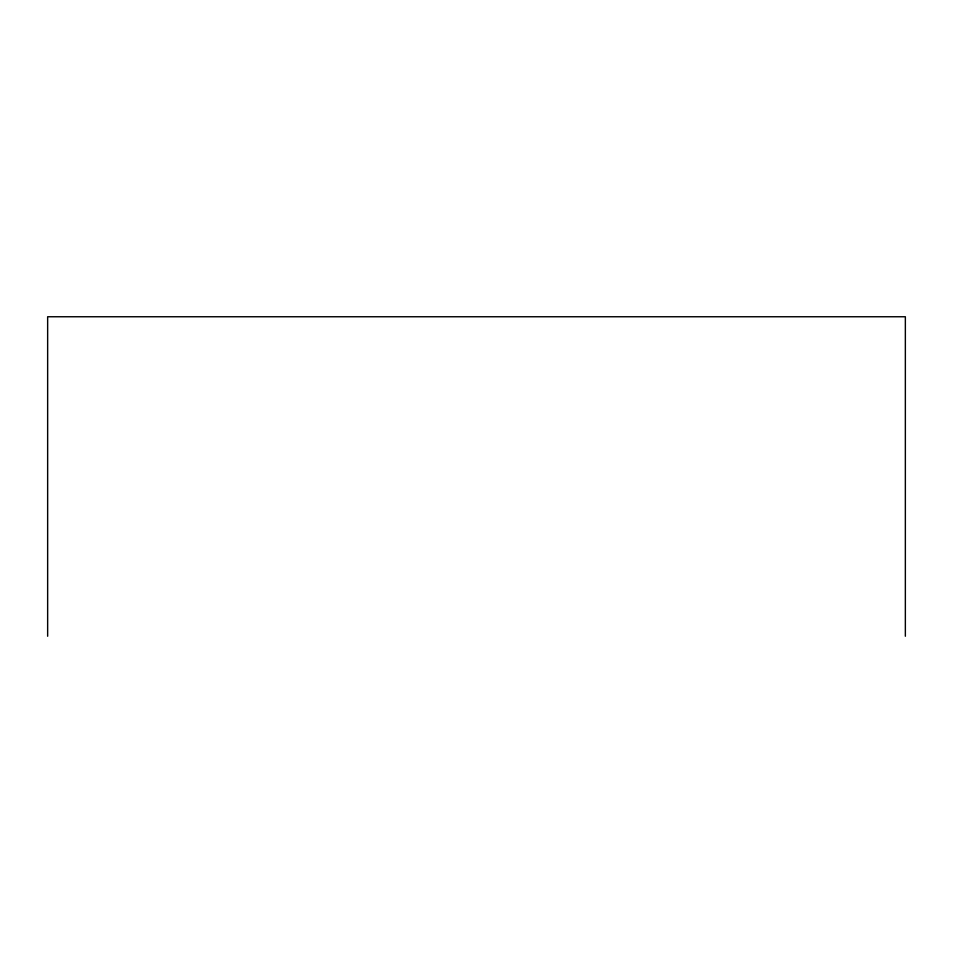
<?xml version="1.0" encoding="UTF-8"?>
<svg xmlns="http://www.w3.org/2000/svg" width="953" height="953" viewBox="0 0 953 953"><rect width="100%" height="100%" fill="white"/><g stroke="black" fill="none" stroke-linecap="round" stroke-linejoin="round"><path stroke-width="1.43" d="M905.35 636.247L905.35 316.753L47.65 316.753L47.65 636.247"/></g></svg>
